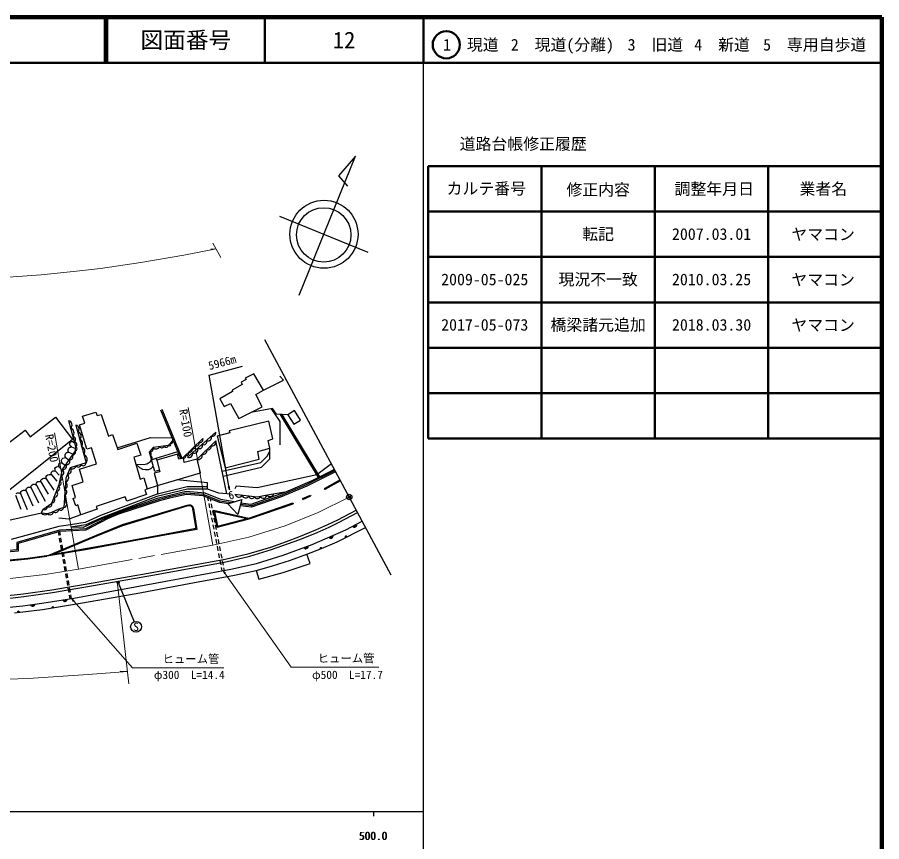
# Model space of a CAD drawing. Units: millimetres at full size, sheet at 1:1000; details may follow other scales. Extents: x 40000 to 680000, y 20000 to 380000.
# Drawn here: x 489467 to 680000, y 198357 to 380000 of the extents above; entities that cross this region are included whole.
import ezdxf
from ezdxf.enums import TextEntityAlignment as Align

# ---------------------------------------------------------------- set-up
doc = ezdxf.new("R2010")
doc.units = ezdxf.units.MM
doc.header["$LTSCALE"] = 1000
doc.header["$PDMODE"] = 32
doc.header["$PDSIZE"] = 500
doc.linetypes.add('CHAIN', pattern=[18.5, 12, -1.5, 3.5, -1.5])
for name, color, linetype, lineweight in [('M-BGD', 7, 'Continuous', 25), ('M-BGD-EXST', 7, 'Continuous', 25), ('M-BMK', 2, 'CHAIN', 13), ('M-BMK-OTRS', 5, 'Continuous', 25), ('M-BMK-SRVR', 3, 'Continuous', 25), ('M-STR-HTXT', 7, 'Continuous', 13), ('M-STR-STRC', 7, 'Continuous', 25), ('M-TTL', 2, 'Continuous', 140), ('M-TTL-BAND', 7, 'Continuous', 25), ('M-TTL-FRAM', 2, 'Continuous', 50), ('M-TTL-LINE', 7, 'Continuous', 50)]:
    doc.layers.add(name, color=color, linetype=linetype, lineweight=lineweight)
doc.layers.add('M-OTRS', color=6, linetype='Continuous')
doc.layers.add('M-TTL-TXT', color=7, linetype='Continuous')
doc.styles.add('ＭＳ ゴシック', font='')
doc.styles.get('ＭＳ ゴシック').set_extended_font_data('MS Gothic')

# ---------------------------------------------------------------- blocks, each defined once
blk = doc.blocks.new('open_arrow')
at = {"color": 0, "linetype": 'Continuous', "lineweight": -2}
blk.add_lwpolyline([(7.5, 1.25), (0, 0), (7.5, -1.25)], dxfattribs=at)

msp = doc.modelspace()

# ---------------------------------------------------------------- hatches: boundary and pattern name
at = {"layer": 'M-BGD'}
for points in [[(563381, 267857, 0.82183), (564253, 268326)], [(558188, 265436, 0.82183), (559096, 265834)], [(562107, 265546, 0.4608), (561822, 265666, 0.4608), (561748, 265366)], [(552635, 263136, 0.82183), (553565, 263476)], [(556572, 262977, 0.4608), (556297, 263118, 0.4608), (556200, 262825)], [(499487, 251632, 0.82183), (500465, 251785)], [(492390, 250581, 0.82183), (493372, 250711)], [(497504, 249921, 0.4608), (497267, 250120, 0.4608), (497107, 249856)], [(489948, 248913, 0.4608), (489720, 249122, 0.4608), (489549, 248865)]]:
    msp.add_hatch(color=256, dxfattribs=at).paths.add_polyline_path(points)
at = {"layer": 'M-BGD-EXST'}
msp.add_hatch(color=256, dxfattribs=at).paths.add_polyline_path([(511489, 255329, 0.41421), (511828, 255229, 0.41421), (511928, 255569, 1)])

# ---------------------------------------------------------------- linework, layer by layer
at = {"layer": 'M-BGD'}
for p, q in [((525492, 282739), (521133, 293447)), ((525788, 282806), (521411, 293560)), ((555893, 278597), (547514, 292510)), ((556162, 278731), (547875, 292492)), ((533214, 288603), (526986, 283075)), ((525788, 282806), (530368, 287227)), ((500829, 284196), (501534, 283816)), ((501400, 285356), (502146, 285063)), ((520106, 282842), (524855, 284304)), ((500162, 282975), (500675, 282583)), ((520207, 282419), (520106, 282842)), ((498674, 280930), (499165, 280385)), ((499341, 281842), (499846, 281388)), ((495856, 278304), (497528, 275838)), ((496991, 279165), (498183, 277796)), ((497857, 280020), (498734, 279081)), ((492524, 276341), (494148, 273018)), ((493670, 276931), (495636, 273375)), ((494639, 277643), (496278, 274953)), ((518108, 276074), (520391, 276842)), ((520391, 276842), (520382, 274953)), ((489058, 274740), (490257, 271648)), ((490178, 275057), (491655, 271574)), ((491454, 275696), (492921, 272386)), ((531403, 274189), (531544, 273469)), ((531659, 272880), (531851, 271899)), ((531957, 273964), (532067, 273402)), ((532182, 272813), (532374, 271832)), ((494833, 270735), (486962, 269008)), ((531966, 271310), (532158, 270329)), ((532489, 271243), (532681, 270261)), ((532273, 269740), (532465, 268759)), ((532796, 269672), (532988, 268691)), ((532580, 268170), (532772, 267188)), ((533103, 268102), (533295, 267121)), ((498666, 265858), (498530, 266630)), ((498944, 264282), (498770, 265267)), ((498959, 265923), (498820, 266714)), ((499237, 264347), (499064, 265332)), ((532887, 266599), (533079, 265618)), ((533194, 265029), (533386, 264048)), ((533410, 266532), (533602, 265551)), ((533717, 264962), (533909, 263980)), ((499221, 262707), (499048, 263691)), ((499514, 262772), (499341, 263756)), ((533502, 263459), (533693, 262478)), ((534024, 263391), (534216, 262410)), ((499499, 261131), (499325, 262116)), ((499792, 261196), (499618, 262181)), ((533809, 261889), (534000, 260907)), ((534331, 261821), (534523, 260840)), ((499776, 259555), (499603, 260540)), ((500069, 259620), (499896, 260605)), ((534116, 260318), (534308, 259337)), ((534638, 260251), (534830, 259269)), ((500054, 257979), (499880, 258964)), ((500331, 256403), (500158, 257388)), ((500347, 258044), (500173, 259029)), ((500624, 256469), (500451, 257453)), ((534423, 258748), (534563, 258028)), ((534945, 258681), (535055, 258119)), ((500609, 254828), (500435, 255813)), ((500902, 254893), (500728, 255878)), ((500886, 253252), (500713, 254237)), ((501179, 253317), (501006, 254302)), ((501126, 251889), (500990, 252661)), ((501423, 251935), (501283, 252726))]:
    msp.add_line(p, q, dxfattribs=at)
for points in [[(536229, 275883), (531745, 301154), (539118, 303145)], [(543766, 297863), (548177, 300032), (547356, 300930)], [(549093, 292433), (546600, 292554), (545730, 293826), (540927, 292919)], [(545418, 293767), (547310, 290973), (547340, 285811)], [(494833, 270735), (495120, 271581), (497047, 272968), (498701, 277035), (499448, 280375), (502305, 284488), (502394, 285324), (500816, 291090)], [(502369, 290116), (504613, 281838), (501138, 280714), (500172, 278425), (499704, 272023), (498647, 271590), (496975, 270886), (496139, 270604), (494833, 270735)], [(489256, 275088), (489498, 275206), (489702, 275226), (489909, 275192), (490178, 275057), (490215, 275282), (490284, 275490), (490442, 275633), (490634, 275734), (490816, 275796), (491031, 275810), (491186, 275796), (491454, 275696), (491458, 275930), (491511, 276168), (491637, 276341), (491895, 276445), (492172, 276473), (492376, 276433), (492524, 276341), (492475, 276537), (492553, 276780), (492711, 276993), (492937, 277100), (493180, 277122), (493425, 277059), (493670, 276931), (493640, 277112), (493647, 277309), (493788, 277560), (494005, 277689), (494249, 277757), (494451, 277747), (494639, 277643), (494626, 277797), (494679, 278036), (494844, 278244), (495070, 278385), (495288, 278442), (495560, 278438), (495856, 278304), (495838, 278485), (495841, 278807), (495993, 279054), (496219, 279170), (496498, 279241), (496717, 279249), (496991, 279165), (496937, 279400), (496989, 279757), (497123, 279951), (497269, 280045), (497463, 280080), (497608, 280082), (497857, 280020), (497800, 280264), (497767, 280617), (497857, 280840), (498102, 280958), (498372, 281012), (498674, 280930), (498561, 281172), (498590, 281405), (498729, 281676), (498943, 281816), (499140, 281858), (499341, 281842), (499220, 282093), (499238, 282413), (499325, 282719), (499508, 282875), (499773, 282970), (500162, 282975), (500006, 283194), (500013, 283571), (500138, 283962), (500353, 284126), (500617, 284199), (500829, 284196), (500701, 284351), (500690, 284779), (500822, 285111), (501001, 285236), (501166, 285309), (501400, 285356), (501120, 285556), (501028, 285948), (501113, 286323), (501369, 286523), (501649, 286549), (501981, 286347), (502182, 286096)], [(511474, 285126), (518797, 287406), (523623, 287330), (523666, 286861), (523544, 286568), (523049, 285955), (522743, 285632), (519438, 285185), (518522, 284204), (519053, 282513)], [(535687, 275030), (533243, 286686), (529080, 282630)], [(534653, 279962), (543114, 281931), (544606, 283411), (545124, 284499), (545127, 285055)], [(534874, 278904), (543328, 280851), (545154, 282695), (545124, 284499)], [(515580, 281506), (516721, 281487), (517624, 281559), (517995, 281648), (518390, 281801), (518794, 282099), (519053, 282513)], [(520790, 280217), (519806, 279889), (519053, 282513), (520106, 282842)], [(515580, 281506), (516416, 280814), (517034, 280417), (517704, 280352), (518498, 280398), (519084, 280638), (519305, 280879), (519448, 281135)], [(558694, 281635), (555471, 279192), (542323, 276355), (537716, 276724), (537386, 276118)], [(559500, 280134), (553151, 277001), (547399, 274575), (541092, 272388), (538654, 272682)], [(559391, 280337), (554363, 277835), (548591, 275398), (540971, 272678), (538723, 272948)], [(559642, 279870), (553275, 276728), (547507, 274295), (541124, 272081), (538577, 272390)], [(531397, 276568), (526908, 276563), (520073, 274877), (507807, 270214), (504419, 268677), (501177, 268140)], [(531408, 276068), (531380, 277408), (524557, 278067)], [(535991, 272816), (534026, 273122), (530460, 274573), (526748, 274855), (522983, 274015), (520787, 273484), (511756, 270494), (509358, 269480), (504595, 267020), (498839, 266719), (489694, 264076), (489694, 262388), (481321, 261669), (474406, 261325), (467471, 261233), (461821, 261307), (454688, 261572), (441354, 262175), (424932, 262952), (415542, 263366)], [(536628, 273020), (534107, 273413), (530530, 274868), (526727, 275157), (522915, 274308), (520705, 273773), (511650, 270775), (509231, 269752), (504514, 267317), (498789, 267017), (489394, 264302), (489394, 262663), (481301, 261968), (474396, 261625), (467471, 261533), (461828, 261607), (454700, 261871), (441368, 262474), (424946, 263252), (415555, 263666)], [(531408, 276068), (526969, 276063), (520222, 274399), (507999, 269752), (504566, 268194), (501259, 267647)], [(537298, 273236), (534299, 273752), (530849, 275166), (526662, 275552), (520321, 274012), (514889, 272099), (508376, 269626), (504019, 267553), (501259, 267647)], [(536617, 274962), (533902, 275160), (531408, 276068)], [(548415, 275335), (544162, 274624), (542311, 274279), (537434, 274887)], [(485970, 252425), (490848, 252964), (497116, 253854), (506197, 255389), (519585, 257728), (535318, 260626), (540605, 261881), (545321, 263280), (548840, 264526), (551549, 265501), (555301, 267066), (557940, 268239), (560135, 269311), (564197, 271391)], [(486021, 251826), (490923, 252368), (497209, 253261), (506299, 254798), (519691, 257137), (535442, 260039), (540760, 261302), (545507, 262709), (549042, 263961), (551767, 264942), (555538, 266515), (558194, 267695), (560403, 268775), (564481, 270862)], [(487046, 249989), (490691, 250356), (494892, 250913), (501926, 252014), (522206, 255762), (536534, 258390), (542163, 259682), (548091, 261475), (554465, 263805), (561911, 267068), (565488, 268989)], [(503498, 270372), (500829, 269393), (498600, 269645)], [(501177, 268140), (498590, 267776), (488145, 264967)], [(488866, 248784), (495044, 249518), (503407, 250886), (515701, 253050), (528506, 255434), (537355, 257062), (542146, 258140), (545521, 259063), (549668, 260384), (553316, 261679), (556485, 262938), (559949, 264463), (566227, 267613)], [(542110, 258132), (542684, 256190), (548068, 257674), (554014, 259672), (553316, 261679)]]:
    msp.add_lwpolyline(points, dxfattribs=at)
for points in [[(538318, 291585), (543410, 294187), (542050, 296868), (543766, 297863), (541605, 301476), (539696, 300518), (539897, 300175), (538791, 299589), (539051, 299128), (536796, 297863), (536940, 297584), (534089, 295948), (535068, 294212), (536442, 294932)], [(486700, 275030), (484968, 277380), (485587, 277843), (484802, 278938), (485334, 279341), (482239, 283750), (484633, 285611), (485405, 284637), (491224, 289001), (492341, 287578), (497858, 291880), (501673, 287006)], [(503498, 270372), (502792, 272585), (502396, 272392), (501806, 273986), (502276, 274198), (501532, 276811), (503983, 277650), (503202, 280435), (506919, 281615), (505817, 285145), (504821, 284871), (503203, 290198), (504346, 290569), (503877, 292106), (506749, 293031), (507079, 292228), (507958, 292517), (509576, 287719), (510422, 288044), (511608, 284756), (515840, 286136), (516687, 283541), (515125, 283076), (516520, 278261), (517324, 278512), (518108, 276074), (517552, 275848), (517916, 274872), (513584, 273374), (513215, 274365), (506836, 272207), (507063, 271590)], [(549093, 292433), (550428, 290342), (551865, 291270), (550561, 293378)], [(533541, 287712), (535287, 280769), (542785, 282678), (542505, 284328), (545131, 285038), (544730, 286781), (545830, 287108), (544907, 291028), (536204, 288877), (536313, 288408)], [(520391, 276842), (529867, 279629), (529080, 282630), (526244, 281933), (526071, 282870), (525072, 282644), (524810, 283772), (520207, 282419), (520891, 279832), (519659, 279544)], [(535839, 272767), (538937, 273763), (538078, 270483)]]:
    msp.add_lwpolyline(points, close=True, dxfattribs=at)
for centre, radius, start, end in [((500564, 290139), 984, 315.46087, 75.14442), ((502305, 289320), 798, 304.91932, 85.41342), ((500818, 288369), 1169, 323.08994, 67.51535), ((502653, 287763), 909, 307.26271, 83.07002), ((531525, 287424), 745, 240.30822, 22.87535), ((532451, 288453), 778, 252.00326, 11.18032), ((501600, 286970), 714, 312.951, 77.65429), ((501942, 285826), 638, 313.7021, 76.90319), ((502841, 286069), 1036, 320.80003, 69.5327), ((522960, 285887), 335, 229.67287, 46.47086), ((523334, 286556), 450, 251.32171, 42.63595), ((529030, 286123), 528, 238.80225, 29.1921), ((529564, 285683), 729, 240.65402, 22.52956), ((529750, 286990), 662, 246.9524, 21.04196), ((530619, 286458), 625, 232.47542, 30.70816), ((532371, 286466), 899, 254.40345, 14.1008), ((501553, 284297), 776, 276.17314, 14.25244), ((502186, 284940), 468, 284.6886, 65.20236), ((503322, 284408), 1058, 318.02354, 72.30919), ((518653, 284999), 807, 260.63906, 13.32608), ((518555, 283750), 455, 300.70908, 94.18156), ((520084, 285780), 878, 222.6021, 332.79144), ((521346, 285729), 595, 216.11582, 339.27773), ((522308, 285688), 439, 202.74913, 352.64442), ((526822, 284005), 496, 240.96689, 27.02747), ((527263, 283887), 858, 251.17336, 12.01022), ((527500, 284738), 559, 245.06931, 22.92504), ((528235, 285469), 559, 246.73984, 21.25451), ((528477, 284756), 786, 241.48972, 21.69385), ((530437, 284547), 856, 254.1407, 14.36356), ((531532, 285350), 648, 245.74917, 22.75509), ((500391, 282135), 678, 254.97542, 35.45016), ((501072, 283178), 663, 258.85382, 31.57176), ((503688, 282587), 1190, 321.02077, 69.31196), ((518765, 282886), 472, 307.68505, 87.20559), ((526183, 283332), 464, 237.03936, 30.95499), ((529371, 283455), 875, 250.59317, 17.91109), ((498897, 279755), 830, 286.37831, 48.40661), ((499596, 281091), 731, 258.28127, 32.14431), ((500598, 280150), 781, 267.99006, 46.26292), ((501660, 281301), 786, 228.31985, 347.51363), ((502906, 281487), 596, 216.61431, 359.21917), ((504006, 281817), 607, 213.82516, 2.00832), ((498691, 278475), 654, 287.10377, 47.68115), ((499625, 278649), 1188, 294.0154, 37.32124), ((498107, 276279), 704, 270.03072, 45.7092), ((498535, 277371), 592, 276.0847, 54.01535), ((499593, 276836), 892, 296.98997, 54.65705), ((497608, 274990), 769, 266.21659, 49.52332), ((499384, 274056), 820, 300.5817, 51.06532), ((499654, 275389), 738, 289.47025, 62.17676), ((538307, 275138), 848, 197.75253, 328.02841), ((539820, 274954), 837, 198.47951, 327.30144), ((541141, 274584), 622, 187.56475, 338.21619), ((542354, 274635), 695, 203.93452, 341.07899), ((543703, 274917), 857, 216.2907, 344.30782), ((545167, 275224), 836, 220.16871, 338.82143), ((496480, 272739), 611, 229.50323, 21.98679), ((496999, 273718), 752, 273.63936, 42.10056), ((499685, 272692), 669, 271.67395, 79.97307), ((495553, 271339), 940, 219.97557, 308.52924), ((495420, 272180), 670, 243.36755, 8.12247), ((496673, 271198), 798, 228.05959, 352.34081), ((497928, 271555), 656, 225.0069, 0.66187), ((499033, 272063), 672, 228.02983, 356.61358), ((563771, 268178), 505, 219.41771, 17.0759), ((558603, 265725), 505, 214.82951, 12.4877), ((561913, 265484), 203, 17.69065, 215.61404), ((553066, 263398), 505, 211.25076, 8.90895), ((556374, 262930), 203, 13.38974, 211.31312), ((499961, 251805), 505, 200.07172, 357.72992), ((492868, 250743), 505, 198.71536, 356.37355), ((497300, 249919), 203, 0.32593, 198.24932), ((489744, 248920), 203, 357.81582, 195.73921)]:
    msp.add_arc(centre, radius, start, end, dxfattribs=at)
at = {"layer": 'M-BGD-EXST'}
msp.add_line((511708, 255449), (515200, 246821), dxfattribs=at)
for centre, radius in [((511708, 255449), 250), ((515650, 245708), 1200)]:
    msp.add_circle(centre, radius, dxfattribs=at)
at = {"layer": 'M-BMK'}
msp.add_lwpolyline([(246482, 279886), (259080, 277650), (263720, 276643), (265044, 276365), (299298, 268922), (312091, 266696), (322393, 264912), (331682, 263641), (340609, 262522), (352637, 261368), (364650, 260484), (372429, 260012), (457352, 255615), (464474, 255476), (473128, 255443), (484941, 255999), (495646, 257234), (502995, 258412), (532603, 263698), (540511, 265442), (548498, 267961), (555761, 270905), (562633, 274303)], dxfattribs=at)
at = {"layer": 'M-BMK-OTRS'}
msp.add_line((571889, 257075), (544015, 308957), dxfattribs=at)
at = {"layer": 'M-BMK-SRVR'}
for p, q in [((551584, 318772), (563990, 349383)), ((563990, 349383), (560299, 345083)), ((560299, 345083), (562279, 342828)), ((547299, 336155), (566761, 328266))]:
    msp.add_line(p, q, dxfattribs=at)
for centre, radius in [((557069, 332195), 7500), ((557002, 332052), 6000), ((562633, 274303), 600)]:
    msp.add_circle(centre, radius, dxfattribs=at)
at = {"layer": 'M-OTRS'}
msp.add_point((562633, 274303), dxfattribs=at)
at = {"layer": 'M-STR-HTXT'}
for p, q in [((532587, 330211), (534309, 327077)), ((533267, 328974), (532112, 328945)), ((532603, 263698), (527116, 294030)), ((502995, 258412), (497642, 288430)), ((511563, 255075), (514032, 233144)), ((513725, 235874), (512152, 235960))]:
    msp.add_line(p, q, dxfattribs=at)
for points in [[(381854, 324137), (399832, 323683), (438170, 322837), (459575, 322515), (474173, 322171), (477515, 322246), (483113, 322471), (489594, 322885), (494731, 323256), (502551, 324064), (507841, 324654), (516705, 325949), (526202, 327580), (533267, 328974)], [(534816, 258075), (549813, 236795), (569178, 236795)], [(501405, 251933), (514886, 236653), (534995, 236653)], [(383540, 235326), (390063, 235199), (402759, 234938), (425648, 234513), (452322, 233888), (466643, 233678), (478072, 233848), (491899, 234313), (505079, 235169), (513725, 235874)]]:
    msp.add_lwpolyline(points, dxfattribs=at)
at = {"layer": 'M-STR-STRC'}
for p, q in [((560616, 278057), (557126, 276129)), ((560710, 277881), (557222, 275954)), ((552305, 273949), (554070, 274711)), ((552384, 273765), (554150, 274527)), ((554070, 274711), (554150, 274527)), ((557126, 276129), (557222, 275954)), ((540547, 269469), (550241, 272814)), ((550176, 273003), (550241, 272814)), ((552305, 273949), (552384, 273765)), ((533523, 267660), (540585, 269483)), ((533669, 267895), (540108, 269566))]:
    msp.add_line(p, q, dxfattribs=at)
for points in [[(485224, 260210), (491773, 260861), (496430, 261516), (506932, 265924), (512684, 268243), (526884, 272521), (527298, 272609), (527587, 272604), (527791, 272502), (527962, 272395), (528085, 272251), (528192, 272037), (528283, 271775), (529046, 267171), (521174, 265717), (511977, 264038), (504919, 262769), (496016, 261256)], [(533523, 267660), (532721, 271397), (540535, 269676), (550176, 273003)], [(310516, 271307), (316073, 270191), (326550, 268545), (333997, 267526), (341408, 266622), (349528, 265764), (359828, 264853), (370936, 264132), (381950, 263575), (408584, 262218), (416547, 261782), (430627, 261091), (445142, 260313), (456759, 259731), (468070, 259540), (474932, 259523), (481190, 259811), (485238, 260010), (491797, 260662), (496016, 261256)], [(533669, 267895), (532981, 271134), (540108, 269566)]]:
    msp.add_lwpolyline(points, dxfattribs=at)
msp.add_lwpolyline([(504884, 262965), (497063, 261565), (507009, 265739), (512750, 268054), (526934, 272327), (527318, 272409), (527538, 272405), (527693, 272327), (527830, 272242), (527917, 272140), (528007, 271959), (528088, 271725), (528817, 267332), (521138, 265913), (511942, 264234)], close=True, dxfattribs=at)
at = {"layer": 'M-TTL'}
for p, q in [((680000, 380000), (40000, 380000)), ((680000, 20000), (680000, 380000))]:
    msp.add_line(p, q, dxfattribs=at)
at = {"layer": 'M-TTL-BAND'}
for p, q in [((579000, 20000), (579000, 370000)), ((40000, 205000), (579000, 205000)), ((568000, 205000), (568000, 204000))]:
    msp.add_line(p, q, dxfattribs=at)
at = {"layer": 'M-TTL-FRAM'}
for p, q in [((580000, 347197), (580000, 287197)), ((580000, 347197), (680000, 347197)), ((580000, 287197), (680000, 287197))]:
    msp.add_line(p, q, dxfattribs=at)
at = {"layer": 'M-TTL-LINE'}
for p, q in [((508747, 380000), (508747, 370000)), ((509247, 380000), (509247, 370000)), ((543997, 380000), (543997, 370000)), ((579000, 380000), (579000, 370000)), ((40000, 370000), (680000, 370000)), ((605000, 347197), (605000, 287197)), ((630000, 347197), (630000, 287197)), ((655000, 347197), (655000, 287197)), ((580000, 337197), (680000, 337197)), ((580000, 327197), (680000, 327197)), ((580000, 317197), (680000, 317197)), ((580000, 307197), (680000, 307197)), ((580000, 297197), (680000, 297197))]:
    msp.add_line(p, q, dxfattribs=at)
msp.add_circle((584031, 373958), 3000, dxfattribs=at)

# ---------------------------------------------------------------- block references
at = {"layer": 'M-BGD', "xscale": 100, "yscale": 100, "rotation": 100.1}
msp.add_blockref('open_arrow', (536229, 275883), dxfattribs=at)
at = {"layer": 'M-STR-HTXT', "xscale": 100, "yscale": 100}
for p, rotation in [((534816, 258075), 305.2), ((501405, 251933), 311.4)]:
    msp.add_blockref('open_arrow', p, dxfattribs=dict(at, rotation=rotation))

# ---------------------------------------------------------------- texts
at = {"layer": 'M-BGD', "style": 'ＭＳ ゴシック'}
msp.add_text('5966m', height=1833, rotation=15.118, dxfattribs=at).set_placement((531989, 301737), align=Align.BOTTOM_LEFT)
msp.add_text('6', height=1833, rotation=14.744, dxfattribs=at).set_placement((536979, 273291), align=Align.BOTTOM_CENTER)
at = {"layer": 'M-BGD-EXST', "style": 'ＭＳ ゴシック'}
msp.add_text('S', height=1833, dxfattribs=at).set_placement((515650, 245708), align=Align.MIDDLE_CENTER)
at = {"layer": 'M-STR-HTXT', "style": 'ＭＳ ゴシック'}
for s, rotation, p in [('R=100', 280.364, (525142, 290314)), ('R=200', 281.045, (495627, 284783))]:
    msp.add_text(s, height=1833, rotation=rotation, dxfattribs=at).set_placement(p, align=Align.BOTTOM_CENTER)
for p in [(521495, 237153), (555678, 237295)]:
    msp.add_text('ヒューム管', height=1833, dxfattribs=at).set_placement(p, align=Align.BOTTOM_LEFT)
for s, p in [('φ300\u3000L=14.4', (527377, 233656)), ('φ500\u3000L=17.7', (562246, 233666))]:
    msp.add_text(s, height=1833, dxfattribs=at).set_placement(p, align=Align.BOTTOM_CENTER)
at = {"layer": 'M-TTL-BAND', "style": 'ＭＳ ゴシック'}
for p in [(567844, 198195), (568000, 198195)]:
    msp.add_text('500.0', height=1833, dxfattribs=at).set_placement(p, align=Align.BOTTOM_CENTER)
at = {"layer": 'M-TTL-TXT', "style": 'ＭＳ ゴシック'}
for s, height, p in [('図面番号', 3666, (526622, 375000)), ('12', 3666, (561497, 375000)), ('1\u3000現道', 2566, (589448, 373958)), ('2\u3000現道(分離)', 2566, (609619, 373958)), ('3\u3000旧道', 2566, (630121, 373958)), ('4\u3000新道', 2566, (644824, 373958)), ('5\u3000専用自歩道', 2566, (665228, 373958)), ('道路台帳修正履歴', 2566, (600968, 352113)), ('カルテ番号', 2566, (592839, 342277)), ('修正内容', 2566, (617509, 342023)), ('調整年月日', 2566, (643089, 342197)), ('業者名', 2566, (667134, 342197)), ('転記', 2566, (617500, 332245)), ('2007.03.01', 2566, (642500, 332245)), ('ヤマコン', 2566, (667077, 332189)), ('2009-05-025', 2566, (592500, 322245)), ('現況不一致', 2566, (617500, 322245)), ('2010.03.25', 2566, (642500, 322245)), ('ヤマコン', 2566, (667077, 322189)), ('2017-05-073', 2566, (592500, 312245)), ('橋梁諸元追加', 2566, (617500, 312245)), ('2018.03.30', 2566, (642500, 312245)), ('ヤマコン', 2566, (667077, 312189))]:
    msp.add_text(s, height=height, dxfattribs=at).set_placement(p, align=Align.MIDDLE_CENTER)

doc.saveas('drawing.dxf')
